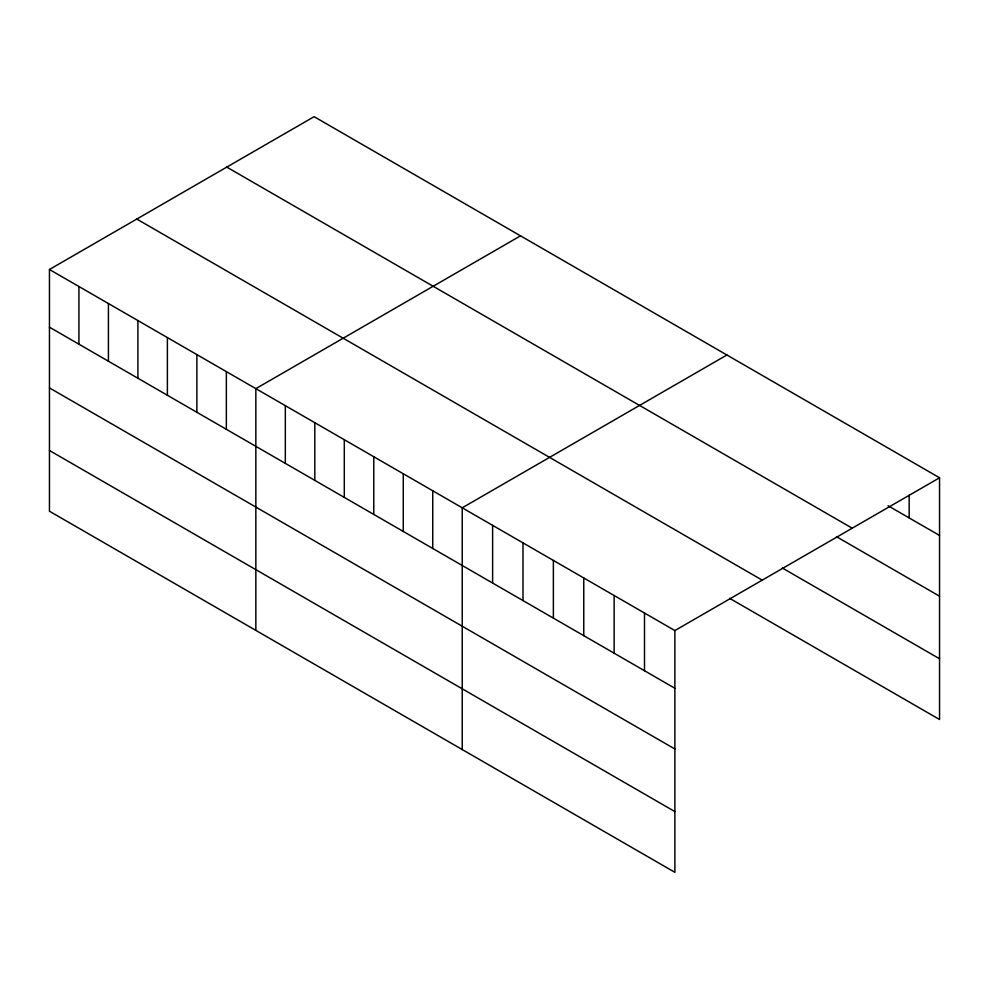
<?xml version="1.0" encoding="UTF-8"?>
<svg xmlns="http://www.w3.org/2000/svg" width="989" height="989" viewBox="0 0 989 989"><rect width="100%" height="100%" fill="white"/><g stroke="black" fill="none" stroke-linecap="round" stroke-linejoin="round"><path stroke-width="1.48" d="M49.45 269.49L674.881 630.574L674.881 872.323L49.45 511.226L49.45 269.49L314.119 116.677L939.55 477.774L939.55 719.51L729.548 598.271M520.511 235.839L255.842 388.64L255.842 630.389M726.903 355.002L462.234 507.802L462.234 749.551M674.881 630.574L939.55 477.774M888.035 505.725L939.55 535.469M226.778 167.104L852.209 528.2M836.533 536.718L939.55 596.206M782.373 568.032L939.55 658.773M136.791 219.064L762.222 580.147M49.45 327.174L674.881 688.27M49.45 387.911L674.881 749.007M49.45 450.49L674.881 811.586M909.175 495.155L909.175 517.927M644.507 613.044L644.507 670.727M614.132 595.502L614.132 653.185M583.757 577.959L583.757 635.655M553.37 560.417L553.37 618.113M522.996 542.887L522.996 600.57M492.621 525.344L492.621 583.04M432.749 490.779L432.749 548.475M403.265 473.756L403.265 531.452M373.78 456.733L373.78 514.428M344.296 439.709L344.296 497.405M314.811 422.686L314.811 480.382M285.327 405.663L285.327 463.359M226.357 371.617L226.357 429.313M196.873 354.594L196.873 412.289M167.388 337.57L167.388 395.266M137.904 320.547L137.904 378.243M108.419 303.536L108.419 361.22M78.935 286.513L78.935 344.197"/></g></svg>
